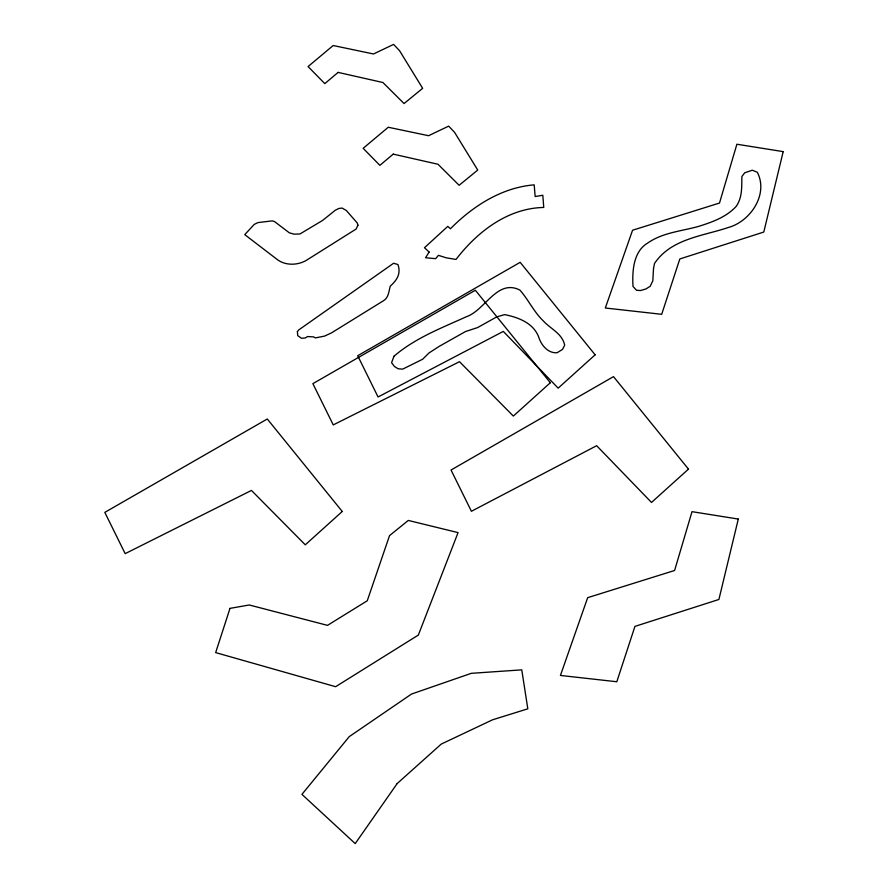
<?xml version="1.0" encoding="UTF-8"?>
<svg xmlns="http://www.w3.org/2000/svg" width="888" height="888" viewBox="0 0 888 888"><rect width="100%" height="100%" fill="white"/><g stroke="black" fill="none" stroke-linecap="round" stroke-linejoin="round"><path stroke-width="1.33" d="M653.513 268.587L652.835 280.786L650.171 286.313L645.909 288.955L640.581 290.543L636.496 290.276L632.989 286.402C632.189 271.262 633.222 251.626 647.674 243.057C662.537 232.645 681.052 231.235 698.057 226.551C711.765 222.322 726.451 217.138 736.296 206.249C742.512 197.18 741.613 186.735 741.891 176.534L744.699 172.794L752.314 170.207L757.309 172.272C768.642 194.15 750.693 221.223 728.504 227.45C702.663 236.153 671.206 238.595 654.5 263.481L653.513 268.587M297.391 331.624L297.713 335.642L301.554 338.306L305.35 337.94L307.514 336.552L313.575 336.896L315.429 337.895L324.553 336.108L331.535 332.856L382.939 301.065C388.744 297.991 388.689 291.53 390.265 286.169C396.636 280.308 401.254 274.159 397.957 264.535L393.606 263.259L298.601 330.025L297.391 331.624M357.942 225.23L356.088 229.06L305.894 260.628C296.77 265.634 284.571 265.679 276.368 258.852L244.755 234.643L254.234 224.398L257.92 222.599L272.361 220.857L274.658 221.667L289.333 232.834L294.25 234.177L299.966 233.966L322.633 220.413L335.231 210.278L338.828 208.48L342.035 208.047L346.242 210.423L357.176 222.877L357.942 225.23M783.194 151.626L763.791 232.046L679.82 258.952L661.693 314.308L605.316 308.014L632.567 230.236L719.491 203.052L736.896 144.233L783.194 151.626M738.294 519.058L718.903 599.478L634.931 626.395L616.805 681.751L560.428 675.446L587.678 597.668L674.603 570.485L692.007 511.666L738.294 519.058M229.992 608.38L215.662 652.602L335.62 686.702L418.337 635.075L458.064 532.611L408.291 520.435L389.532 535.619L367.266 600.765L327.506 625.363L249.239 604.972L229.992 608.38M393.939 356.288L391.586 362.704L394.427 366.466L398.09 368.764L402.686 369.131L422.677 359.218L428.882 353.047L439.127 346.409L465.545 331.524L477.589 327.572L496.792 316.861L504.639 314.618C518.87 317.438 534.543 323.432 539.271 338.705C542.08 346.142 548.484 353.369 557.098 352.758L562.526 349.406L564.679 345.155C562.259 333.488 550.649 328.982 543.378 320.99C533.866 311.943 528.493 299.756 519.846 290.043C497.102 278.577 485.203 310.334 466.3 316.761C441.325 328.116 414.918 338.15 393.939 356.288M429.104 252.026L425.585 257.742L435.664 258.674L438.406 255.333L446.231 257.82L456.01 259.44C477.178 231.89 507.57 208.214 543.756 207.448L542.812 195.26L535.164 196.537L534.188 184.859C501.665 187.535 472.916 206.06 450.449 228.771L447.796 226.373L424.497 247.708L429.104 252.026M397.18 783.549L355.222 843.6L301.931 794.372L349.25 736.629L411.466 694.072L471.273 673.326L521.767 669.863L527.816 708.813L492.507 719.824L441.269 744.066L397.18 783.549M342.257 511.477L305.283 544.821L251.448 490.431L125.175 553.646L104.806 512.387L267.288 418.992L342.257 511.477M550.316 382.739L513.342 416.072L459.518 361.694L333.244 424.908L312.876 383.649L475.346 290.254L550.316 382.739M595.138 354.812L558.164 388.156L503.318 331.402L378.055 396.98L357.698 355.722L520.168 262.326L595.138 354.812M688.478 469.119L651.503 502.453L596.658 445.709L471.406 511.288L451.037 470.018L613.508 376.634L688.478 469.119M338.128 72.394L324.797 83.616L308.069 66.567L333.189 45.521L373.515 53.979L393.595 44.4L399.533 50.672L422.655 88.323L404.051 103.563L382.928 82.517L338.128 72.394M393.218 154.124L379.875 165.357L363.159 148.307L388.267 127.25L428.593 135.709L448.673 126.129L454.612 132.401L477.733 170.052L459.129 185.292L438.006 164.258L393.218 154.124"/></g></svg>
